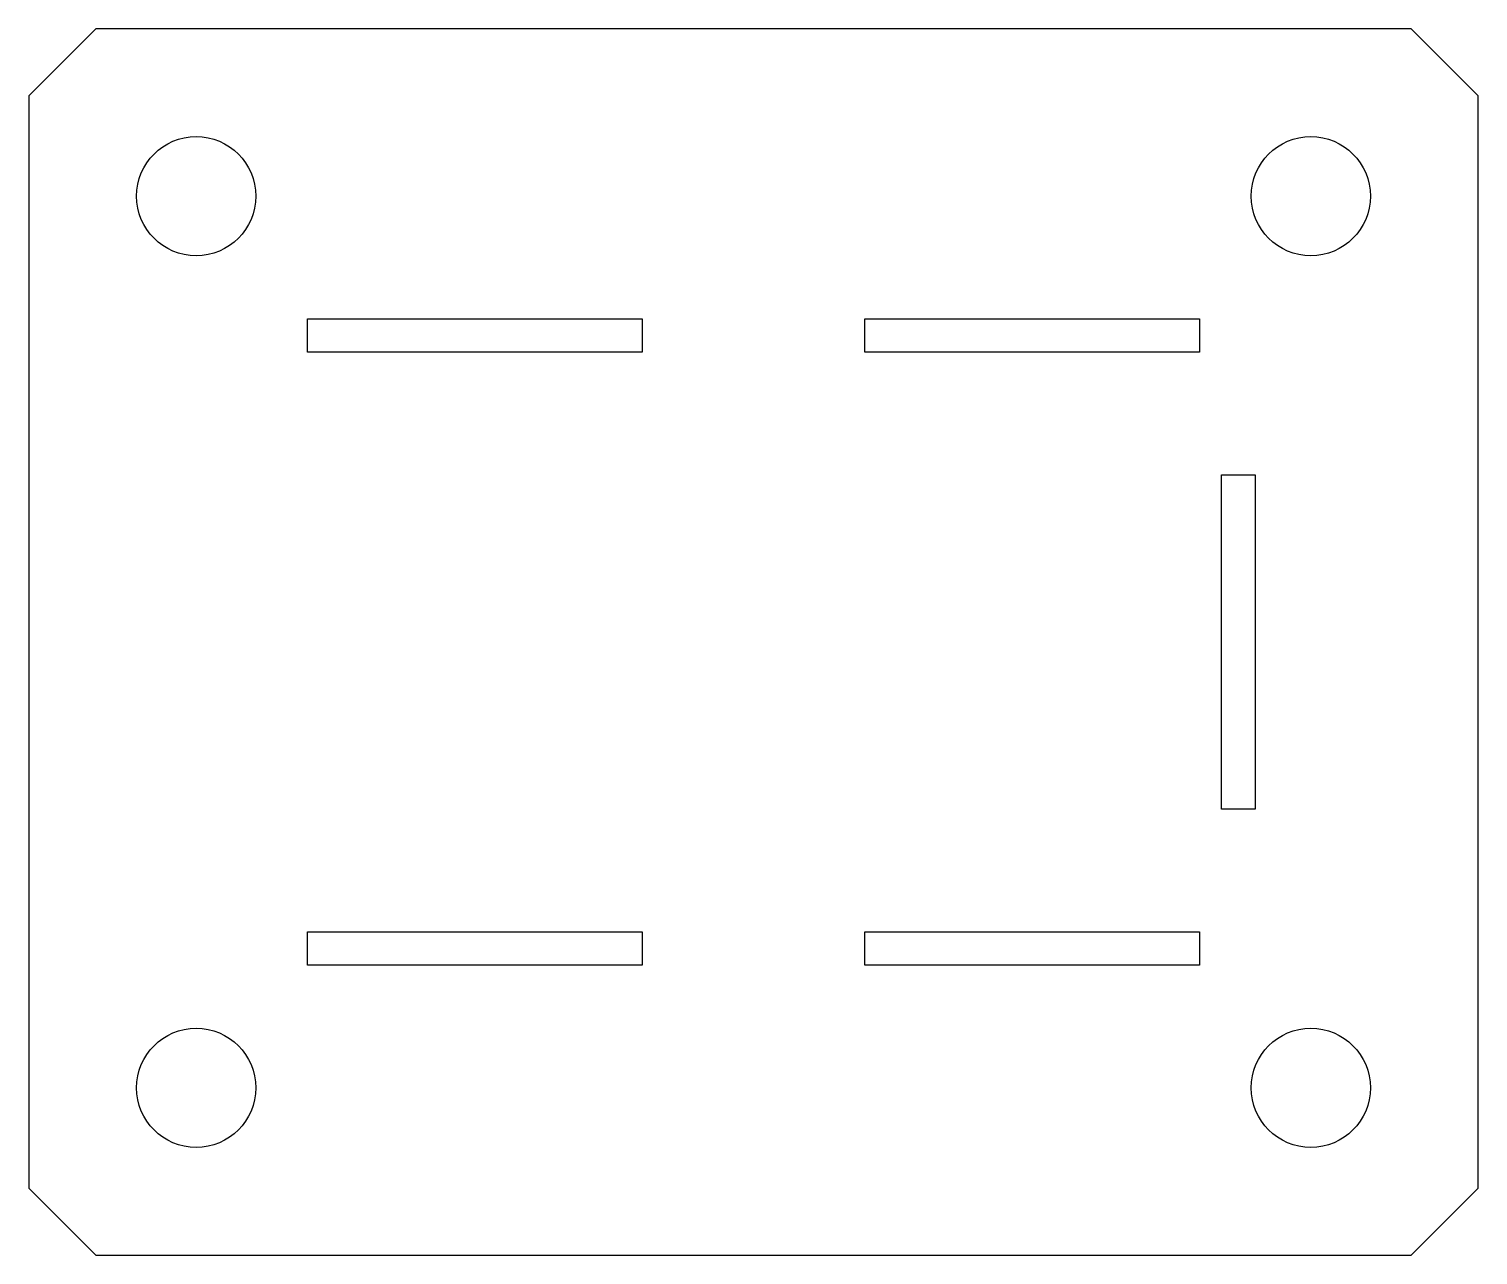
# Model space of a CAD drawing. Header units: millimetres. Extents: x 0 to 130, y 0 to 110.
import ezdxf

# ---------------------------------------------------------------- set-up
doc = ezdxf.new("R2010")
doc.units = ezdxf.units.MM

msp = doc.modelspace()

# ---------------------------------------------------------------- linework, layer by layer
for points in [[(130, 104), (124, 110), (6, 110), (0, 104), (0, 6), (6, 0), (124, 0), (130, 6)], [(55, 84), (55, 81), (25, 81), (25, 84)], [(75, 84), (105, 84), (105, 81), (75, 81)], [(110, 40), (107, 40), (107, 70), (110, 70)], [(25, 29), (55, 29), (55, 26), (25, 26)], [(75, 29), (105, 29), (105, 26), (75, 26)]]:
    msp.add_lwpolyline(points, close=True)
for centre in [(15, 95), (115, 95), (15, 15), (115, 15)]:
    msp.add_circle(centre, 5.35)

doc.saveas('drawing.dxf')
